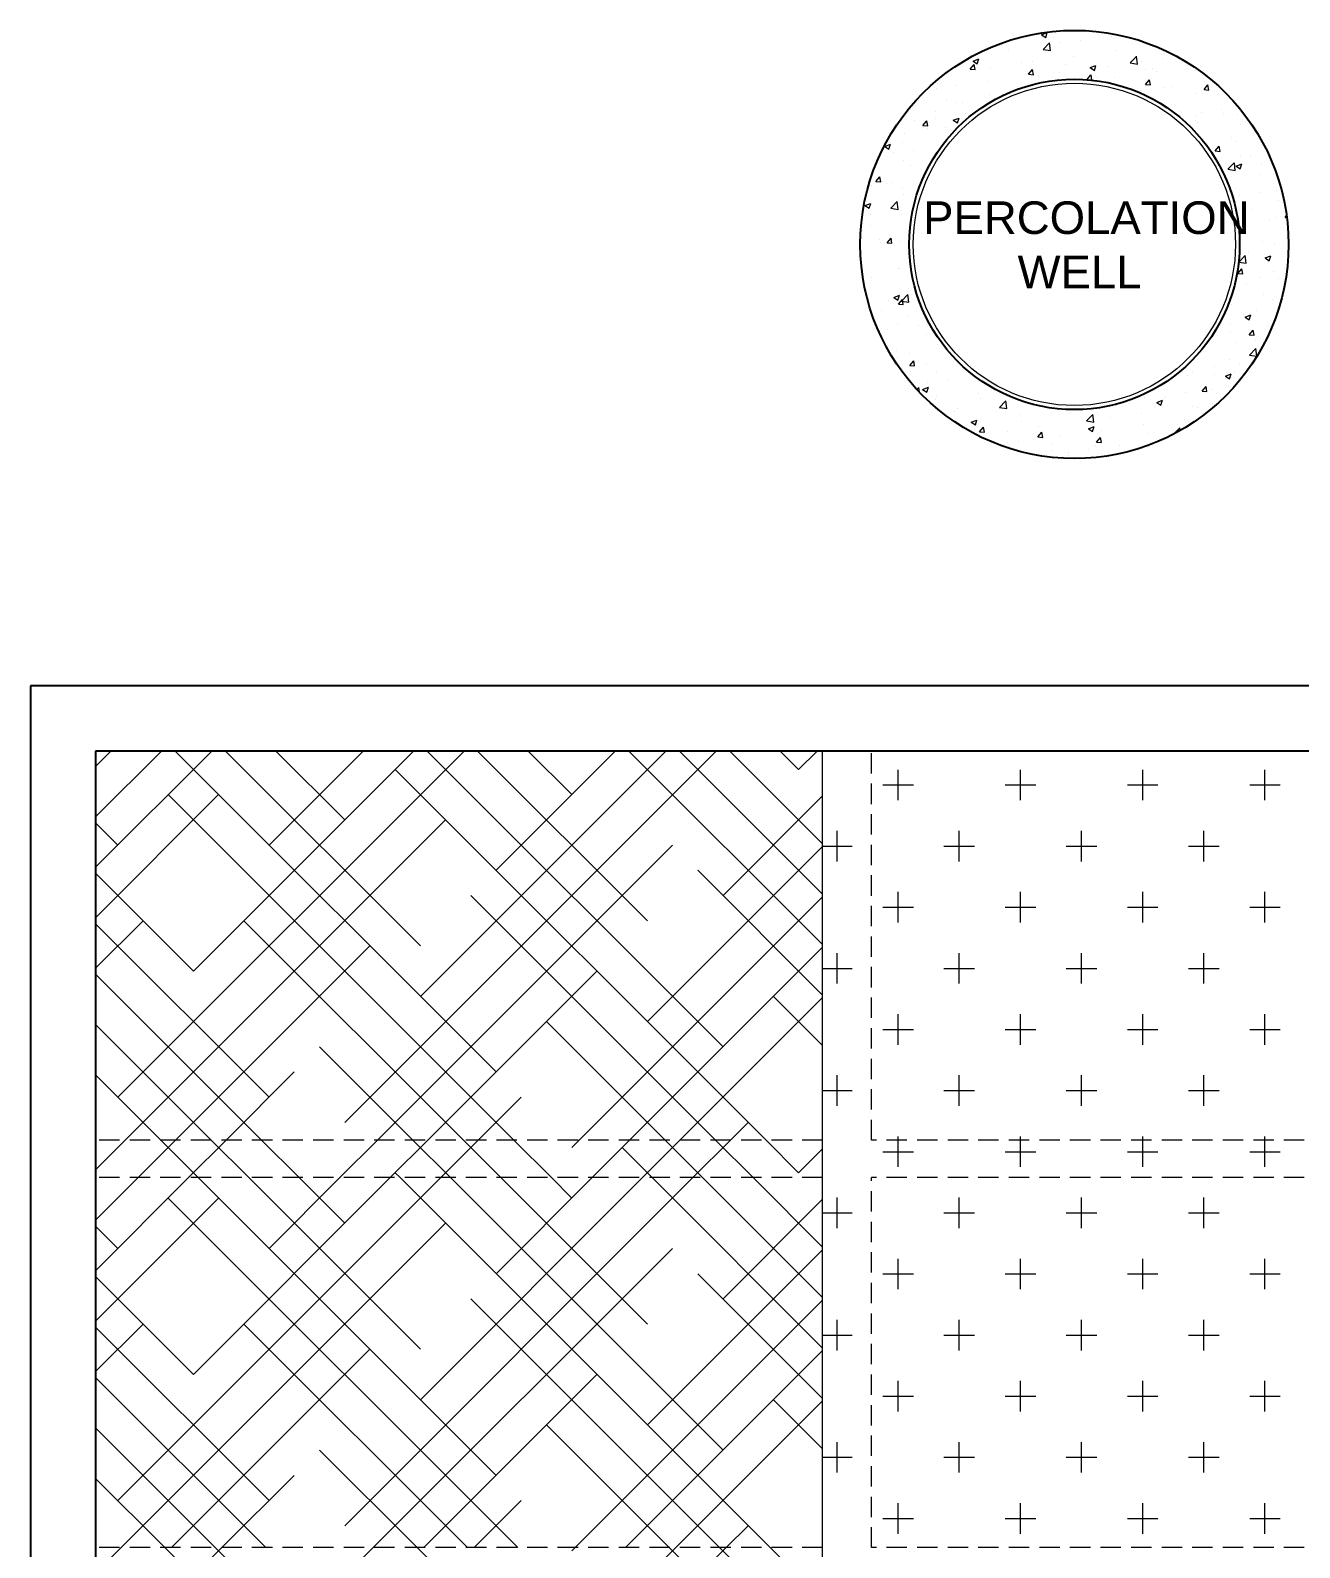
# Model space of a CAD drawing. Header units: millimetres. Extents: x 331487 to 517269, y 198509 to 399936.
# Drawn here: x 382806 to 390591, y 390164 to 399473 of the extents above; entities that cross this region are included whole.
import ezdxf

# ---------------------------------------------------------------- set-up
doc = ezdxf.new("R2010")
doc.units = ezdxf.units.MM
doc.header["$MEASUREMENT"] = 0
doc.linetypes.add('DASHED', pattern=[0.75, 0.5, -0.25])
doc.linetypes.add('DASHED2', pattern=[0.375, 0.25, -0.125])
for name, color, linetype, lineweight in [('9th_Column', 2, 'Continuous', 25), ('9th_Hatch R.C.C', 9, 'Continuous', 5), ('9th_Plaster', 17, 'Continuous', 5), ('9th_Sunk', 251, 'DASHED', 5), ('9th_Text', 7, 'Continuous', 5), ('BEAM', 1, 'Continuous', 5)]:
    doc.layers.add(name, color=color, linetype=linetype, lineweight=lineweight)
doc.layers.add('COLUMN', color=6, linetype='Continuous')
doc.styles.add('MtXpl_Swis721_Lt_BT', font='swissl.ttf')

msp = doc.modelspace()

# ---------------------------------------------------------------- linework, layer by layer
at = {"layer": '9th_Column'}
for radius in [1313.3, 1013.3]:
    msp.add_circle((389209.6, 398159.7), radius, dxfattribs=at)
at = {"layer": '9th_Hatch R.C.C', "linetype": 'Continuous'}
for p, q in [((389008.7, 399445.6), (389043.7, 399459.1)), ((389033.6, 399428.8), (389043.7, 399459.1)), ((389091.3, 399460.8), (389091.3, 399460.8)), ((388791.2, 399379.6), (388791.2, 399379.6)), ((388956, 399446.3), (388956, 399446.3)), ((389008.7, 399445.6), (389033.6, 399428.8)), ((389018.2, 399355.7), (389057.2, 399396.3)), ((389062.9, 399349), (389057.3, 399396.4)), ((389082.8, 399429.6), (389082.8, 399429.6)), ((389123.3, 399395.9), (389123.3, 399395.9)), ((389248.5, 399412.4), (389248.5, 399412.4)), ((389358.2, 399449.5), (389358.2, 399449.5)), ((389437.8, 399437.3), (389437.8, 399437.3)), ((388588.6, 399284.4), (388623.6, 399297.8)), ((388588.6, 399284.4), (388613.5, 399267.6)), ((388613.5, 399267.6), (388623.6, 399297.8)), ((388618.2, 399329.4), (388618.2, 399329.4)), ((388619.5, 399285.1), (388619.5, 399285.1)), ((388807.5, 399354.4), (388807.5, 399354.4)), ((388886.4, 399273.8), (388886.4, 399273.8)), ((388949.9, 399279.8), (388949.9, 399279.8)), ((389018.4, 399355.9), (389062.9, 399349)), ((389202.4, 399311.8), (389202.4, 399311.8)), ((389462.1, 399349.3), (389462.1, 399349.3)), ((389551.9, 399273), (389590.8, 399313.5)), ((389552, 399273.1), (389596.5, 399266.2)), ((389596.5, 399266.2), (389590.9, 399313.7)), ((389622.1, 399281.7), (389622.1, 399281.7)), ((389747.2, 399298.2), (389747.2, 399298.2)), ((388433.5, 399207.1), (388433.5, 399207.1)), ((388570.2, 399234.8), (388594.3, 399263.5)), ((388570.2, 399234.8), (388600.1, 399232.2)), ((388600.1, 399232.2), (388594.3, 399263.5)), ((388693.2, 399244.6), (388693.2, 399244.6)), ((388928.8, 399203.4), (388952.9, 399232.2)), ((388928.8, 399203.4), (388958.7, 399200.8)), ((388958.7, 399200.8), (388952.9, 399232.2)), ((388991.8, 399198.7), (388991.8, 399198.7)), ((389116.9, 399215.2), (389116.9, 399215.2)), ((389153.3, 399262.5), (389153.3, 399262.5)), ((389287.4, 399172.1), (389311.5, 399200.8)), ((389287.4, 399172.1), (389317.3, 399169.4)), ((389306.3, 399240.1), (389306.3, 399240.1)), ((389307.2, 399244.3), (389342.2, 399257.7)), ((389307.2, 399244.3), (389332.1, 399227.5)), ((389317.3, 399169.4), (389311.6, 399200.8)), ((389332.1, 399227.5), (389342.2, 399257.7)), ((389353.7, 399181.4), (389353.7, 399181.4)), ((389420.2, 399251.3), (389420.2, 399251.3)), ((389456.1, 399182.9), (389456.1, 399182.9)), ((389645.3, 399231.4), (389645.3, 399231.4)), ((389687.1, 399240), (389687.1, 399240)), ((389712.8, 399218.1), (389712.8, 399218.1)), ((389954, 399228.7), (389954, 399228.7)), ((388361.5, 399115.7), (388361.5, 399115.7)), ((388486.6, 399132.2), (388486.6, 399132.2)), ((388676, 399157.2), (388676, 399157.2)), ((388770.5, 399081.3), (388770.5, 399081.3)), ((389615.7, 399101), (389615.7, 399101)), ((389646.1, 399140.7), (389670.2, 399169.4)), ((389646.1, 399140.7), (389676, 399138.1)), ((389676, 399138.1), (389670.2, 399169.4)), ((389765.1, 399121.6), (389765.1, 399121.6)), ((389805.1, 399125.9), (389805.1, 399125.9)), ((389959.3, 399083.6), (389959.3, 399083.6)), ((390004.7, 399109.3), (390028.8, 399138)), ((390004.7, 399109.3), (390034.6, 399106.7)), ((390034.6, 399106.7), (390028.8, 399138)), ((388255.2, 399040.9), (388255.2, 399040.9)), ((388427.4, 399040.7), (388427.4, 399040.7)), ((388478.9, 399031.2), (388478.9, 399031.2)), ((388522.1, 399029.6), (388522.1, 399029.6)), ((388687.1, 399078.2), (388687.1, 399078.2)), ((389706.7, 399051.6), (389706.7, 399051.6)), ((390114.5, 398986.8), (390114.5, 398986.8)), ((388187.3, 398981.2), (388187.3, 398981.2)), ((388229.9, 398918.5), (388229.9, 398918.5)), ((388280.9, 398890.1), (388305, 398918.8)), ((388310.8, 398887.5), (388305, 398918.8)), ((388355.1, 398935), (388355.1, 398935)), ((388360.6, 398973.7), (388360.6, 398973.7)), ((388467, 398921.8), (388502, 398935.2)), ((388467, 398921.8), (388491.8, 398905)), ((388491.8, 398905), (388502, 398935.2)), ((388544.5, 398959.9), (388544.5, 398959.9)), ((389856.7, 398973.2), (389856.7, 398973.2)), ((389953.2, 398917.2), (389953.2, 398917.2)), ((389956.1, 398946.7), (389956.1, 398946.7)), ((389962.1, 398906.1), (389962.1, 398906.1)), ((389989.3, 398970.3), (389989.3, 398970.3)), ((390123.6, 398961.9), (390123.6, 398961.9)), ((390212.9, 398954.7), (390212.9, 398954.7)), ((390229, 398894.8), (390229, 398894.8)), ((388168.8, 398842.2), (388168.8, 398842.2)), ((388280.9, 398890.1), (388310.8, 398887.5)), ((388307.1, 398871.4), (388307.1, 398871.4)), ((388421.3, 398874.2), (388421.3, 398874.2)), ((390172.3, 398814.5), (390172.3, 398814.5)), ((388046.8, 398760.5), (388081.9, 398774)), ((388046.8, 398760.5), (388071.7, 398743.7)), ((388071.7, 398743.7), (388081.9, 398774)), ((388098.4, 398721.3), (388098.4, 398721.3)), ((388155.7, 398786.7), (388155.7, 398786.7)), ((388223.6, 398737.8), (388223.6, 398737.8)), ((390074.1, 398733.2), (390098.2, 398761.9)), ((390074.1, 398733.2), (390104, 398730.6)), ((390104, 398730.6), (390098.2, 398761.9)), ((390206.8, 398788.2), (390206.8, 398788.2)), ((388162.7, 398675.8), (388162.7, 398675.8)), ((388206.5, 398646.3), (388206.5, 398646.3)), ((390151.8, 398620.4), (390190.7, 398661)), ((390151.9, 398620.5), (390196.4, 398613.6)), ((390196.4, 398613.6), (390190.9, 398661.1)), ((390200.7, 398621.8), (390200.7, 398621.8)), ((390202.5, 398640.4), (390237.6, 398653.8)), ((390202.5, 398640.4), (390227.4, 398623.6)), ((390227, 398698.4), (390227, 398698.4)), ((390227.4, 398623.6), (390237.6, 398653.8)), ((390291, 398696.5), (390291, 398696.5)), ((390356.6, 398658.9), (390356.6, 398658.9)), ((387966.9, 398524.1), (387966.9, 398524.1)), ((387991.7, 398545.4), (388015.8, 398574.1)), ((387991.7, 398545.4), (388021.6, 398542.8)), ((388021.6, 398542.8), (388015.8, 398574.1)), ((388058.4, 398531.2), (388058.4, 398531.2)), ((388092, 398540.6), (388092, 398540.6)), ((390346.8, 398588.6), (390346.8, 398588.6)), ((388156.6, 398509.3), (388156.6, 398509.3)), ((388163.8, 398464.1), (388163.8, 398464.1)), ((390193.7, 398441), (390193.7, 398441)), ((390194.6, 398455.3), (390194.6, 398455.3)), ((390225, 398461.6), (390225, 398461.6)), ((390350.2, 398478.1), (390350.2, 398478.1)), ((390451.3, 398490.5), (390451.3, 398490.5)), ((390460.6, 398429.7), (390460.6, 398429.7)), ((387925.2, 398397.9), (387960.2, 398411.4)), ((387925.2, 398397.9), (387950.1, 398381.2)), ((387950.1, 398381.2), (387960.2, 398411.4)), ((387960.5, 398343.4), (387960.5, 398343.4)), ((388083.6, 398381.6), (388122.5, 398422.2)), ((388083.7, 398381.7), (388128.2, 398374.8)), ((388128.2, 398374.8), (388122.7, 398422.3)), ((388149.9, 398368.3), (388149.9, 398368.3)), ((388150.5, 398342.9), (388150.5, 398342.9)), ((388185.9, 398348), (388185.9, 398348)), ((390246.2, 398363.6), (390246.2, 398363.6)), ((390299.1, 398373.8), (390299.1, 398373.8)), ((390502.1, 398325.7), (390511, 398336.4)), ((387958.9, 398277.1), (387958.9, 398277.1)), ((390218.7, 398280.9), (390218.7, 398280.9)), ((390408, 398305.8), (390408, 398305.8)), ((390445.3, 398324.1), (390445.3, 398324.1)), ((390502.1, 398325.7), (390512.5, 398324.8)), ((388014.1, 398188.2), (388014.1, 398188.2)), ((388018.3, 398171.1), (388018.3, 398171.1)), ((388061, 398169.3), (388085.2, 398198)), ((388061, 398169.3), (388090.9, 398166.7)), ((388090.9, 398166.7), (388085.2, 398198)), ((388144.4, 398176.4), (388144.4, 398176.4)), ((390361.1, 398175.6), (390361.1, 398175.6)), ((390439.2, 398157.6), (390439.2, 398157.6)), ((390218.1, 398050.6), (390257, 398091.1)), ((390225.5, 398065.2), (390225.5, 398065.2)), ((390262.7, 398043.8), (390257.1, 398091.3)), ((390276.5, 398108.6), (390276.5, 398108.6)), ((390379.3, 398076.5), (390414.3, 398089.9)), ((390379.3, 398076.5), (390404.2, 398059.7)), ((390404.2, 398059.7), (390414.3, 398089.9)), ((390517.1, 398115.3), (390517.1, 398115.3)), ((387913.4, 397963.1), (387913.4, 397963.1)), ((388128.4, 398010.3), (388128.4, 398010.3)), ((388138.4, 398010), (388138.4, 398010)), ((388202.6, 398015.5), (388202.6, 398015.5)), ((388205, 398013.2), (388205, 398013.2)), ((390212.8, 397981), (390236.9, 398009.7)), ((390212.8, 397981), (390242.7, 397978.4)), ((390218.2, 398050.7), (390262.7, 398043.8)), ((390242.7, 397978.4), (390236.9, 398009.7)), ((390433.1, 397991.2), (390433.1, 397991.2)), ((387966.9, 397954.4), (387966.9, 397954.4)), ((390263.7, 397920.1), (390263.7, 397920.1)), ((390345.4, 397955.4), (390345.4, 397955.4)), ((390460.7, 397953), (390460.7, 397953)), ((388071, 397818.3), (388071, 397818.3)), ((388102, 397834.1), (388137, 397847.5)), ((388102, 397834.1), (388126.9, 397817.3)), ((388126.9, 397817.3), (388137, 397847.5)), ((388130.4, 397793.2), (388154.5, 397821.9)), ((388130.4, 397793.2), (388160.3, 397790.6)), ((388132.3, 397843.5), (388132.3, 397843.5)), ((388149.9, 397811.8), (388188.8, 397852.4)), ((388150, 397811.9), (388194.5, 397805)), ((388160.3, 397790.6), (388154.5, 397821.9)), ((388194.5, 397805), (388189, 397852.5)), ((388196.2, 397834.8), (388196.2, 397834.8)), ((390170.3, 397789.5), (390170.3, 397789.5)), ((390369.1, 397852.9), (390369.1, 397852.9)), ((390427, 397824.7), (390427, 397824.7)), ((388029, 397756.1), (388029, 397756.1)), ((388184.4, 397714.9), (388184.4, 397714.9)), ((390244.7, 397730.4), (390244.7, 397730.4)), ((390257.7, 397713.9), (390292.7, 397727.4)), ((390257.7, 397713.9), (390282.6, 397697.1)), ((390282.6, 397697.1), (390292.7, 397727.4)), ((390329.2, 397755.8), (390329.2, 397755.8)), ((390454.4, 397772.3), (390454.4, 397772.3)), ((388064.7, 397637.6), (388064.7, 397637.6)), ((388126.2, 397677.1), (388126.2, 397677.1)), ((388254, 397662.5), (388254, 397662.5)), ((388304.2, 397605.1), (388304.2, 397605.1)), ((390164.2, 397665.9), (390164.2, 397665.9)), ((390164.2, 397623.1), (390164.2, 397623.1)), ((390282.2, 397604.9), (390306.3, 397633.6)), ((390282.2, 397604.9), (390312.1, 397602.3)), ((390312.1, 397602.3), (390306.3, 397633.6)), ((390420.9, 397658.3), (390420.9, 397658.3)), ((388120.1, 397510.6), (388120.1, 397510.6)), ((388372.7, 397542.6), (388372.7, 397542.6)), ((390197.7, 397558.6), (390197.7, 397558.6)), ((390284.4, 397480.7), (390323.3, 397521.3)), ((390322.8, 397575.1), (390322.8, 397575.1)), ((390329, 397474), (390323.4, 397521.5)), ((388122.5, 397465.3), (388122.5, 397465.3)), ((388198.5, 397489.4), (388198.5, 397489.4)), ((388199.8, 397417.1), (388223.9, 397445.8)), ((388199.8, 397417.1), (388229.7, 397414.5)), ((388229.7, 397414.5), (388223.9, 397445.8)), ((388303.9, 397422.2), (388303.9, 397422.2)), ((388495.2, 397430.1), (388495.2, 397430.1)), ((390066.9, 397410.4), (390066.9, 397410.4)), ((390158.1, 397456.6), (390158.1, 397456.6)), ((390224.1, 397432.1), (390224.1, 397432.1)), ((390284.5, 397480.9), (390329, 397474)), ((388203.6, 397380.1), (388203.6, 397380.1)), ((388366.6, 397376.2), (388366.6, 397376.2)), ((388431.9, 397326.1), (388431.9, 397326.1)), ((389905.4, 397354.5), (389905.4, 397354.5)), ((389932.5, 397382), (389932.5, 397382)), ((390066.1, 397361.4), (390066.1, 397361.4)), ((390136, 397351.3), (390171, 397364.8)), ((390136, 397351.3), (390160.9, 397334.6)), ((390160.9, 397334.6), (390171, 397364.8)), ((390172.3, 397343.3), (390172.3, 397343.3)), ((390191.3, 397377.9), (390191.3, 397377.9)), ((388243.3, 397270.3), (388255.1, 397282.5)), ((388258.6, 397254), (388255.2, 397282.7)), ((388278.8, 397270.2), (388313.8, 397283.6)), ((388278.8, 397270.2), (388303.7, 397253.4)), ((388303.7, 397253.4), (388313.8, 397283.6)), ((388306.7, 397309.7), (388306.7, 397309.7)), ((388365.9, 397223.9), (388365.9, 397223.9)), ((388620.2, 397247.2), (388620.2, 397247.2)), ((389639.8, 397220.7), (389639.8, 397220.7)), ((389760.7, 397222.2), (389760.7, 397222.2)), ((389892.4, 397252.7), (389892.4, 397252.7)), ((389993, 397260.2), (390017.1, 397288.9)), ((389993, 397260.2), (390022.8, 397257.6)), ((390022.8, 397257.6), (390017.1, 397288.9)), ((390052.3, 397272.3), (390052.3, 397272.3)), ((390152.1, 397290.2), (390152.1, 397290.2)), ((388360.5, 397209.8), (388360.5, 397209.8)), ((388474.5, 397131.8), (388474.5, 397131.8)), ((388489.7, 397153.9), (388489.7, 397153.9)), ((388632.8, 397212.7), (388632.8, 397212.7)), ((388749.8, 397159.2), (388788.7, 397199.8)), ((388749.9, 397159.3), (388794.4, 397152.4)), ((388766.1, 397181.8), (388766.1, 397181.8)), ((388794.4, 397152.4), (388788.9, 397199.9)), ((388805.5, 397195.4), (388805.5, 397195.4)), ((389123.4, 397148), (389123.4, 397148)), ((389469.1, 397172.1), (389469.1, 397172.1)), ((389700.5, 397167.6), (389700.5, 397167.6)), ((389715.9, 397190.1), (389750.9, 397203.5)), ((389715.9, 397190.1), (389740.8, 397173.3)), ((389740.8, 397173.3), (389750.9, 397203.5)), ((389934.6, 397164.2), (389934.6, 397164.2)), ((389967.4, 397156.3), (389967.4, 397156.3)), ((390059.8, 397180.7), (390059.8, 397180.7)), ((388577.2, 397068.9), (388612.2, 397082.3)), ((388577.2, 397068.9), (388602.1, 397052.1)), ((388602.1, 397052.1), (388612.2, 397082.3)), ((388614.1, 397080.8), (388614.1, 397080.8)), ((388627.8, 397009.6), (388651.9, 397038.3)), ((388657.7, 397007), (388651.9, 397038.3)), ((388870.9, 397116), (388870.9, 397116)), ((388885.9, 397072), (388885.9, 397072)), ((388988.5, 397039.6), (388988.5, 397039.6)), ((389177.5, 397122.1), (389177.5, 397122.1)), ((389283.4, 397076.4), (389322.3, 397117)), ((389283.5, 397076.6), (389328, 397069.7)), ((389295.8, 397028.8), (389330.8, 397042.3)), ((389304.3, 397081.2), (389304.3, 397081.2)), ((389320.7, 397012), (389330.8, 397042.3)), ((389328, 397069.7), (389322.5, 397117.2)), ((389429.5, 397097.7), (389429.5, 397097.7)), ((389618.8, 397122.6), (389618.8, 397122.6)), ((389633.7, 397054.3), (389633.7, 397054.3)), ((389820.2, 396997), (389856, 397034.3)), ((389858.1, 397017.7), (389856.1, 397034.4)), ((389886.3, 397086.3), (389886.3, 397086.3)), ((388594.3, 397022), (388594.3, 397022)), ((388627.8, 397009.6), (388657.7, 397007)), ((388674, 396998.2), (388674, 396998.2)), ((388799.1, 397014.7), (388799.1, 397014.7)), ((388802.4, 396945.9), (388802.4, 396945.9)), ((388864.8, 396949.6), (388864.8, 396949.6)), ((388986.4, 396978.2), (389010.5, 397007)), ((388986.4, 396978.2), (389016.3, 396975.6)), ((389016.3, 396975.6), (389010.5, 397007)), ((389117.3, 396981.6), (389117.3, 396981.6)), ((389295.8, 397028.8), (389320.7, 397012)), ((389345.1, 396946.9), (389369.2, 396975.6)), ((389345.1, 396946.9), (389375, 396944.2)), ((389368.5, 396947.1), (389368.5, 396947.1)), ((389375, 396944.2), (389369.2, 396975.6)), ((389377, 397019.1), (389377, 397019.1)), ((389660.1, 396997.2), (389660.1, 396997.2)), ((388910.5, 396880.9), (388910.7, 396881)), ((388910.7, 396880.9), (388910.7, 396881)), ((389069.3, 396934.6), (389069.3, 396934.6)), ((389076.9, 396897.1), (389076.9, 396897.1)), ((389172.7, 396884), (389172.7, 396884)), ((389174.7, 396867.4), (389174.7, 396867.4)), ((389297.9, 396900.5), (389297.9, 396900.5)), ((389336.2, 396923.3), (389336.2, 396923.3)), ((389487.3, 396925.4), (389487.3, 396925.4)), ((389603.1, 396912.1), (389603.1, 396912.1))]:
    msp.add_line(p, q, dxfattribs=at)
at = {"layer": '9th_Plaster'}
msp.add_circle((389209.6, 398159.7), 988.3, dxfattribs=at)
at = {"layer": '9th_Sunk', "linetype": 'Continuous'}
for p, q in [((383205.7, 394957), (383300.1, 395051.5)), ((383205.7, 394647.6), (383609.5, 395051.5)), ((383205.7, 394338.3), (383918.9, 395051.5)), ((383342, 392927.8), (385465.7, 395051.5)), ((385662.2, 393082.5), (383693.2, 395051.5)), ((383806, 393701.2), (385156.3, 395051.5)), ((385198.1, 393855.9), (384002.5, 395051.5)), ((384270.1, 394474.6), (384846.9, 395051.5)), ((384734.1, 394629.3), (384311.9, 395051.5)), ((384734.1, 392773.1), (387012.4, 395051.5)), ((385198.1, 393546.5), (386703.1, 395051.5)), ((387054.3, 393237.2), (385240, 395051.5)), ((386590.2, 394010.6), (385549.3, 395051.5)), ((385662.2, 394319.9), (386393.7, 395051.5)), ((386126.2, 394784), (385858.7, 395051.5)), ((387665.1, 393863.7), (386477.4, 395051.5)), ((387665.1, 394173.1), (386786.8, 395051.5)), ((387665.1, 394482.5), (387096.1, 395051.5)), ((387518.3, 394938.6), (387405.5, 395051.5)), ((387518.3, 394938.6), (387631.2, 395051.5)), ((387318.1, 392664), (385043.5, 394938.6)), ((383205.7, 394028.9), (383960.7, 394784)), ((385771.3, 392664), (383651.3, 394784)), ((387054.3, 394165.2), (387665.1, 394776.1)), ((383342, 394474.6), (383205.7, 394610.9)), ((383387.6, 392664), (385352.8, 394629.3)), ((384934.4, 392664), (386744.9, 394474.6)), ((386590.2, 393391.8), (387665.1, 394466.7)), ((383806, 393701.2), (383205.7, 394301.5)), ((387665.1, 393554.4), (386899.6, 394319.9)), ((387008.7, 392664), (385507.5, 394165.2)), ((386171.8, 392664), (387665.1, 394157.4)), ((383205.7, 393719.6), (383496.7, 394010.6)), ((384270.1, 392927.8), (383205.7, 393992.2)), ((385461.9, 392664), (384115.4, 394010.6)), ((383696.9, 392664), (384888.8, 393855.9)), ((386481.2, 392664), (387665.1, 393848)), ((384224.5, 392664), (383205.7, 393682.8)), ((385243.7, 392664), (386280.9, 393701.2)), ((386790.5, 392664), (387665.1, 393538.6)), ((387665.1, 393245), (387363.6, 393546.5)), ((383915.1, 392664), (383205.7, 393373.5)), ((386699.3, 392664), (385971.5, 393391.8)), ((385152.5, 392664), (384579.4, 393237.2)), ((383605.7, 392664), (383205.7, 393064.1)), ((384006.3, 392664), (384424.7, 393082.5)), ((385553.1, 392664), (385816.8, 392927.8)), ((387099.9, 392664), (387209, 392773.1)), ((383205.7, 392482.1), (383387.6, 392664)), ((383466.9, 392434), (383696.9, 392664)), ((383835.7, 392434), (383605.7, 392664)), ((383776.3, 392434), (384006.3, 392664)), ((384145.1, 392434), (383915.1, 392664)), ((384454.5, 392434), (384224.5, 392664)), ((384704.4, 392434), (384934.4, 392664)), ((385013.7, 392434), (385243.7, 392664)), ((385382.5, 392434), (385152.5, 392664)), ((385323.1, 392434), (385553.1, 392664)), ((385691.9, 392434), (385461.9, 392664)), ((386001.3, 392434), (385771.3, 392664)), ((386126.2, 392618.4), (386171.8, 392664)), ((386251.2, 392434), (386481.2, 392664)), ((386560.5, 392434), (386790.5, 392664)), ((386929.3, 392434), (386699.3, 392664)), ((386869.9, 392434), (387099.9, 392664)), ((387238.7, 392434), (387008.7, 392664)), ((387518.3, 392463.8), (387318.1, 392664)), ((386620, 392434), (386435.6, 392618.4)), ((387518.3, 392463.8), (387665.1, 392610.6)), ((383205.7, 392172.8), (383466.9, 392434)), ((383205.7, 391863.4), (383776.3, 392434)), ((383342, 390452.9), (385323.1, 392434)), ((383806, 391226.3), (385013.7, 392434)), ((385662.2, 390607.6), (383835.7, 392434)), ((385198.1, 391381), (384145.1, 392434)), ((384270.1, 391999.7), (384704.4, 392434)), ((384734.1, 392154.4), (384454.5, 392434)), ((384734.1, 390298.2), (386869.9, 392434)), ((385073.2, 392434), (385043.5, 392463.8)), ((387343.2, 390164), (385073.2, 392434)), ((385198.1, 391071.6), (386560.5, 392434)), ((387054.3, 390762.3), (385382.5, 392434)), ((385662.2, 391845), (386251.2, 392434)), ((386590.2, 391535.7), (385691.9, 392434)), ((386126.2, 392309.1), (386001.3, 392434)), ((387665.1, 391388.9), (386620, 392434)), ((387665.1, 391698.2), (386929.3, 392434)), ((387665.1, 392007.6), (387238.7, 392434)), ((383205.7, 391554.1), (383960.7, 392309.1)), ((385796.4, 390164), (383651.3, 392309.1)), ((387054.3, 391690.4), (387665.1, 392301.2)), ((383342, 391999.7), (383205.7, 392136)), ((383362.4, 390164), (385352.8, 392154.4)), ((384909.2, 390164), (386744.9, 391999.7)), ((386590.2, 390917), (387665.1, 391991.8)), ((383806, 391226.3), (383205.7, 391826.7)), ((387665.1, 391079.5), (386899.6, 391845)), ((387033.8, 390164), (385507.5, 391690.4)), ((386146.7, 390164), (387665.1, 391682.5)), ((383205.7, 391244.7), (383496.7, 391535.7)), ((384270.1, 390452.9), (383205.7, 391517.3)), ((385487, 390164), (384115.4, 391535.7)), ((383671.8, 390164), (384888.8, 391381)), ((386456, 390164), (387665.1, 391373.1)), ((384249.6, 390164), (383205.7, 391208)), ((385218.6, 390164), (386280.9, 391226.3)), ((386765.4, 390164), (387665.1, 391063.8)), ((387665.1, 390770.2), (387363.6, 391071.6)), ((383940.2, 390164), (383205.7, 390898.6)), ((386724.5, 390164), (385971.5, 390917)), ((385177.7, 390164), (384579.4, 390762.3)), ((383630.9, 390164), (383205.7, 390589.2)), ((383981.2, 390164), (384424.7, 390607.6)), ((385528, 390164), (385816.8, 390452.9)), ((387074.7, 390164), (387209, 390298.2)), ((383205.7, 390007.3), (383362.4, 390164)), ((383860.9, 389934), (383630.9, 390164)), ((383751.2, 389934), (383981.2, 390164)), ((384170.2, 389934), (383940.2, 390164)), ((384679.2, 389934), (384909.2, 390164)), ((385407.7, 389934), (385177.7, 390164)), ((386126.2, 390143.6), (386146.7, 390164)), ((386535.4, 389934), (386765.4, 390164)), ((386954.5, 389934), (386724.5, 390164)), ((386844.7, 389934), (387074.7, 390164)), ((387263.8, 389934), (387033.8, 390164)), ((387518.3, 389988.9), (387343.2, 390164))]:
    msp.add_line(p, q, dxfattribs=at)
at = {"layer": 'BEAM', "ltscale": 750}
msp.add_line((387665.1, 387624), (387665.1, 395051.5), dxfattribs=at)
at = {"layer": 'BEAM', "linetype": 'DASHED2', "ltscale": 500}
for p, q in [((387965.1, 392664), (387965.1, 395051.5)), ((387665.1, 392664), (383205.7, 392664)), ((395120.1, 392664), (387965.1, 392664)), ((387665.1, 392434), (383205.7, 392434)), ((395120.1, 392434), (387965.1, 392434)), ((387965.1, 390164), (387965.1, 392434)), ((387665.1, 390164), (383205.7, 390164)), ((395120.1, 390164), (387965.1, 390164))]:
    msp.add_line(p, q, dxfattribs=at)
at = {"layer": 'BEAM', "color": 253, "linetype": 'Continuous', "ltscale": 750}
for p, q in [((388128.6, 394749.5), (388128.6, 394937)), ((388878.6, 394749.5), (388878.6, 394937)), ((389628.6, 394749.5), (389628.6, 394937)), ((390378.6, 394749.5), (390378.6, 394937)), ((388034.8, 394843.2), (388222.3, 394843.2)), ((388784.8, 394843.2), (388972.3, 394843.2)), ((389534.8, 394843.2), (389722.3, 394843.2)), ((390284.8, 394843.2), (390472.3, 394843.2)), ((387753.6, 394374.5), (387753.6, 394562)), ((388503.6, 394374.5), (388503.6, 394562)), ((389253.6, 394374.5), (389253.6, 394562)), ((390003.6, 394374.5), (390003.6, 394562)), ((387665.1, 394468.2), (387847.3, 394468.2)), ((388409.8, 394468.2), (388597.3, 394468.2)), ((389159.8, 394468.2), (389347.3, 394468.2)), ((389909.8, 394468.2), (390097.3, 394468.2)), ((388128.6, 393999.5), (388128.6, 394187)), ((388878.6, 393999.5), (388878.6, 394187)), ((389628.6, 393999.5), (389628.6, 394187)), ((390378.6, 393999.5), (390378.6, 394187)), ((388034.8, 394093.2), (388222.3, 394093.2)), ((388784.8, 394093.2), (388972.3, 394093.2)), ((389534.8, 394093.2), (389722.3, 394093.2)), ((390284.8, 394093.2), (390472.3, 394093.2)), ((387753.6, 393624.5), (387753.6, 393812)), ((388503.6, 393624.5), (388503.6, 393812)), ((389253.6, 393624.5), (389253.6, 393812)), ((390003.6, 393624.5), (390003.6, 393812)), ((387665.1, 393718.2), (387847.3, 393718.2)), ((388409.8, 393718.2), (388597.3, 393718.2)), ((389159.8, 393718.2), (389347.3, 393718.2)), ((389909.8, 393718.2), (390097.3, 393718.2)), ((388128.6, 393249.5), (388128.6, 393437)), ((388878.6, 393249.5), (388878.6, 393437)), ((389628.6, 393249.5), (389628.6, 393437)), ((390378.6, 393249.5), (390378.6, 393437)), ((388034.8, 393343.2), (388222.3, 393343.2)), ((388784.8, 393343.2), (388972.3, 393343.2)), ((389534.8, 393343.2), (389722.3, 393343.2)), ((390284.8, 393343.2), (390472.3, 393343.2)), ((387753.6, 392874.5), (387753.6, 393062)), ((388503.6, 392874.5), (388503.6, 393062)), ((389253.6, 392874.5), (389253.6, 393062)), ((390003.6, 392874.5), (390003.6, 393062)), ((387665.1, 392968.2), (387847.3, 392968.2)), ((388409.8, 392968.2), (388597.3, 392968.2)), ((389159.8, 392968.2), (389347.3, 392968.2)), ((389909.8, 392968.2), (390097.3, 392968.2)), ((388128.6, 392664), (388128.6, 392687)), ((388128.6, 392499.5), (388128.6, 392664)), ((388878.6, 392664), (388878.6, 392687)), ((388878.6, 392499.5), (388878.6, 392664)), ((389628.6, 392664), (389628.6, 392687)), ((389628.6, 392499.5), (389628.6, 392664)), ((390378.6, 392664), (390378.6, 392687)), ((390378.6, 392499.5), (390378.6, 392664)), ((388034.8, 392593.2), (388222.3, 392593.2)), ((388784.8, 392593.2), (388972.3, 392593.2)), ((389534.8, 392593.2), (389722.3, 392593.2)), ((390284.8, 392593.2), (390472.3, 392593.2)), ((387753.6, 392124.5), (387753.6, 392312)), ((388503.6, 392124.5), (388503.6, 392312)), ((389253.6, 392124.5), (389253.6, 392312)), ((390003.6, 392124.5), (390003.6, 392312)), ((387665.1, 392218.2), (387847.3, 392218.2)), ((388409.8, 392218.2), (388597.3, 392218.2)), ((389159.8, 392218.2), (389347.3, 392218.2)), ((389909.8, 392218.2), (390097.3, 392218.2)), ((388128.6, 391749.5), (388128.6, 391937)), ((388878.6, 391749.5), (388878.6, 391937)), ((389628.6, 391749.5), (389628.6, 391937)), ((390378.6, 391749.5), (390378.6, 391937)), ((388034.8, 391843.2), (388222.3, 391843.2)), ((388784.8, 391843.2), (388972.3, 391843.2)), ((389534.8, 391843.2), (389722.3, 391843.2)), ((390284.8, 391843.2), (390472.3, 391843.2)), ((387753.6, 391374.5), (387753.6, 391562)), ((388503.6, 391374.5), (388503.6, 391562)), ((389253.6, 391374.5), (389253.6, 391562)), ((390003.6, 391374.5), (390003.6, 391562)), ((387665.1, 391468.2), (387847.3, 391468.2)), ((388409.8, 391468.2), (388597.3, 391468.2)), ((389159.8, 391468.2), (389347.3, 391468.2)), ((389909.8, 391468.2), (390097.3, 391468.2)), ((388128.6, 390999.5), (388128.6, 391187)), ((388878.6, 390999.5), (388878.6, 391187)), ((389628.6, 390999.5), (389628.6, 391187)), ((390378.6, 390999.5), (390378.6, 391187)), ((388034.8, 391093.2), (388222.3, 391093.2)), ((388784.8, 391093.2), (388972.3, 391093.2)), ((389534.8, 391093.2), (389722.3, 391093.2)), ((390284.8, 391093.2), (390472.3, 391093.2)), ((387753.6, 390624.5), (387753.6, 390812)), ((388503.6, 390624.5), (388503.6, 390812)), ((389253.6, 390624.5), (389253.6, 390812)), ((390003.6, 390624.5), (390003.6, 390812)), ((387665.1, 390718.2), (387847.3, 390718.2)), ((388409.8, 390718.2), (388597.3, 390718.2)), ((389159.8, 390718.2), (389347.3, 390718.2)), ((389909.8, 390718.2), (390097.3, 390718.2)), ((388128.6, 390249.5), (388128.6, 390437)), ((388878.6, 390249.5), (388878.6, 390437)), ((389628.6, 390249.5), (389628.6, 390437)), ((390378.6, 390249.5), (390378.6, 390437)), ((388034.8, 390343.2), (388222.3, 390343.2)), ((388784.8, 390343.2), (388972.3, 390343.2)), ((389534.8, 390343.2), (389722.3, 390343.2)), ((390284.8, 390343.2), (390472.3, 390343.2))]:
    msp.add_line(p, q, dxfattribs=at)
at = {"layer": 'COLUMN'}
for p, q in [((392620.1, 395451.5), (382805.7, 395451.5)), ((382805.7, 395451.5), (382805.7, 362605.5)), ((392620.1, 395051.5), (383205.7, 395051.5)), ((383205.7, 395051.5), (383205.7, 362995.9))]:
    msp.add_line(p, q, dxfattribs=at)

# ---------------------------------------------------------------- texts
at = {"layer": '9th_Text', "style": 'MtXpl_Swis721_Lt_BT'}
for s, p in [('PERCOLATION', (388281.7, 398223.8)), ('WELL', (388861.3, 397890.5))]:
    msp.add_text(s, height=200, dxfattribs=at).set_placement(p)

doc.saveas('drawing.dxf')
